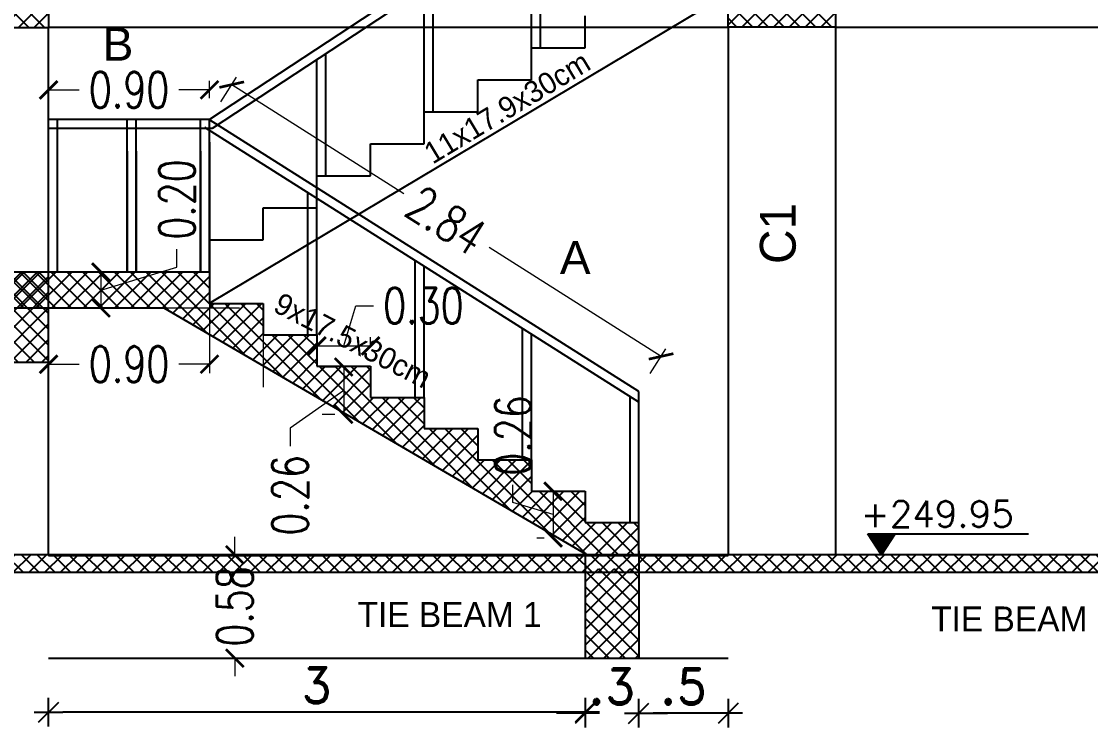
# Model space of a CAD drawing. Extents: x 166525 to 167198, y 178739 to 179747.
# Drawn here: x 166621.35 to 166627.33, y 179391.57 to 179395.52 of the extents above; entities that cross this region are included whole.
import ezdxf
from ezdxf.enums import TextEntityAlignment as Align

# ---------------------------------------------------------------- set-up
doc = ezdxf.new("R2010")
doc.units = 0
doc.header["$MEASUREMENT"] = 0
doc.linetypes.add('AUSGEZOGEN', pattern=[0])
doc.linetypes.add('VONLAYER', pattern=[0])
doc.layers.get('0').update_dxf_attribs({"linetype": 'CONTINUOUS'})
doc.layers.get('DEFPOINTS').update_dxf_attribs({"linetype": 'CONTINUOUS'})
for name, color, linetype in [('3', 4, 'CONTINUOUS'), ('6', 2, 'CONTINUOUS'), ('concret', 5, 'CONTINUOUS'), ('EBENE0', 7, 'AUSGEZOGEN'), ('HATH', 253, 'CONTINUOUS'), ('outdim', 42, 'CONTINUOUS'), ('ST', 2, 'CONTINUOUS'), ('Stairs', 231, 'CONTINUOUS'), ('TEXTM', 2, 'CONTINUOUS'), ('TEXTS', 1, 'CONTINUOUS')]:
    doc.layers.add(name, color=color, linetype=linetype)
doc.layers.add('BEAM', color=6, linetype='CONTINUOUS', lineweight=13)
doc.styles.add('DIM', font='simplex.shx', dxfattribs={"width": 0.75})
doc.styles.add('FUTURA', font='SAS_____.PFB')
doc.styles.add('ROMAND10', font='ROMAND.shx', dxfattribs={"height": 0.2})
doc.styles.add('ROMANS', font='romans.shx')
doc.dimstyles.new('1-100-layout', dxfattribs={"dimtxt": 0.2, "dimasz": 0.08, "dimexe": 0.18, "dimexo": 0.0625, "dimgap": 0.05, "dimtad": 1, "dimzin": 12, "dimdsep": 46, "dimtxsty": 'ROMAND10', "dimblk": '2', "dimcen": 0, "dimdle": 0.15, "dimse1": 1, "dimse2": 1, "dimclrd": 256, "dimclre": 9, "dimclrt": 1, "dimazin": 0, "dimtfac": 1, "dimtix": 1, "dimtofl": 0, "dimtmove": 2, "dimatfit": 0, "dimldrblk": '2', "dimfxl": 1, "dimtolj": 1, "dimtzin": 0, "dimlwd": -1, "dimlwe": -1, "dimarcsym": 0})
doc.dimstyles.new('MUTASIM', dxfattribs={"dimscale": 0.9995, "dimtxt": 0.2, "dimasz": 0.1, "dimexe": 0.05, "dimexo": 0.12, "dimgap": 0.05, "dimtad": 0, "dimzin": 0, "dimdsep": 46, "dimtxsty": 'DIM', "dimblk": 'ARCHTICK', "dimcen": 0.09, "dimclrd": 35, "dimclre": 33, "dimclrt": 256, "dimazin": 0, "dimtfac": 1, "dimtofl": 0, "dimtmove": 1, "dimatfit": 3, "dimfxl": 0.18, "dimtolj": 1, "dimtzin": 0, "dimlwd": 13, "dimlwe": 9, "dimarcsym": 0})

# ---------------------------------------------------------------- blocks, each defined once
blk = doc.blocks.new('2')
for p, q in [((0, 1), (0, -1)), ((1, 0), (-1, 0)), ((0.707, 0.707), (-0.707, -0.707))]:
    blk.add_line(p, q)
blk = doc.blocks.new('*D915')
at = {"layer": 'DEFPOINTS', "color": 0, "transparency": 16777216}
for p in [(166624.8054, 179392.0488), (166625.3054, 179392.0488), (166624.8054, 179391.6487)]:
    blk.add_point(p, dxfattribs=at)
at = {"layer": 'outdim', "transparency": 16777216}
blk.add_line((166625.2254, 179391.6487), (166624.8854, 179391.6487), dxfattribs=at)
at = {"layer": 'outdim', "transparency": 16777216, "xscale": 0.08, "yscale": 0.08, "zscale": 0.08, "rotation": 180}
blk.add_blockref('2', (166624.8054, 179391.6487), dxfattribs=at)
at = {"layer": 'outdim', "transparency": 16777216, "xscale": 0.08, "yscale": 0.08, "zscale": 0.08}
blk.add_blockref('2', (166625.3054, 179391.6487), dxfattribs=at)
at = {"layer": 'outdim', "color": 1, "transparency": 16777216, "insert": (166625.0554, 179391.7987), "char_height": 0.2, "attachment_point": 5, "style": 'ROMAND10'}
blk.add_mtext('\\A1;.5', dxfattribs=at)
blk = doc.blocks.new('*D916')
at = {"layer": 'DEFPOINTS', "color": 0, "transparency": 16777216}
for p in [(166621.5054, 179391.6551), (166624.5054, 179391.6551), (166621.5054, 179391.6068)]:
    blk.add_point(p, dxfattribs=at)
at = {"layer": 'outdim', "transparency": 16777216}
blk.add_line((166624.4254, 179391.6551), (166621.5854, 179391.6551), dxfattribs=at)
at = {"layer": 'outdim', "transparency": 16777216, "xscale": 0.08, "yscale": 0.08, "zscale": 0.08, "rotation": 180}
blk.add_blockref('2', (166621.5054, 179391.6551), dxfattribs=at)
at = {"layer": 'outdim', "transparency": 16777216, "xscale": 0.08, "yscale": 0.08, "zscale": 0.08}
blk.add_blockref('2', (166624.5054, 179391.6551), dxfattribs=at)
at = {"layer": 'outdim', "color": 1, "transparency": 16777216, "insert": (166623.0054, 179391.8051), "char_height": 0.2, "attachment_point": 5, "style": 'ROMAND10'}
blk.add_mtext('\\A1;3', dxfattribs=at)
blk = doc.blocks.new('*D917')
at = {"layer": 'DEFPOINTS', "color": 0, "transparency": 16777216}
for p in [(166624.5054, 179391.6487), (166624.5054, 179391.6192), (166624.8054, 179391.6192)]:
    blk.add_point(p, dxfattribs=at)
at = {"layer": 'outdim', "transparency": 16777216}
for p, q in [((166624.4254, 179391.6487), (166624.3454, 179391.6487)), ((166624.8854, 179391.6487), (166624.9654, 179391.6487))]:
    blk.add_line(p, q, dxfattribs=at)
at = {"layer": 'outdim', "transparency": 16777216, "xscale": 0.08, "yscale": 0.08, "zscale": 0.08}
blk.add_blockref('2', (166624.5054, 179391.6487), dxfattribs=at)
at = {"layer": 'outdim', "transparency": 16777216, "xscale": 0.08, "yscale": 0.08, "zscale": 0.08, "rotation": 180}
blk.add_blockref('2', (166624.8054, 179391.6487), dxfattribs=at)
at = {"layer": 'outdim', "color": 1, "transparency": 16777216, "insert": (166624.6554, 179391.7987), "char_height": 0.2, "attachment_point": 5, "style": 'ROMAND10'}
blk.add_mtext('\\A1;.3', dxfattribs=at)
blk = doc.blocks.new('_ARCHTICK')
at = {"color": 0, "linetype": 'ByBlock', "const_width": 0.15}
blk.add_lwpolyline([(-0.5, -0.5), (0.5, 0.5)], dxfattribs=at)
blk = doc.blocks.new('*D922')
at = {"layer": 'BEAM', "color": 35, "linetype": 'Continuous', "lineweight": 13, "transparency": 16777216}
for p, q in [((166622.2228, 179394.1422), (166622.2228, 179394.2422)), ((166621.798, 179394.0148), (166622.2228, 179394.1422)), ((166621.798, 179394.1148), (166621.798, 179393.9148))]:
    blk.add_line(p, q, dxfattribs=at)
at = {"layer": 'BEAM', "color": 33, "linetype": 'Continuous', "lineweight": 9, "transparency": 16777216}
for p, q in [((166621.8253, 179394.1148), (166621.848, 179394.1148)), ((166621.8253, 179393.9148), (166621.848, 179393.9148))]:
    blk.add_line(p, q, dxfattribs=at)
at = {"layer": 'DEFPOINTS', "color": 0, "linetype": 'Continuous', "transparency": 16777216}
for p in [(166621.7054, 179394.1148), (166621.7054, 179393.9148), (166621.798, 179393.9148)]:
    blk.add_point(p, dxfattribs=at)
at = {"layer": 'BEAM', "color": 35, "linetype": 'Continuous', "lineweight": 13, "transparency": 16777216, "xscale": 0.09995000000000001, "yscale": 0.09995000000000001, "zscale": 0.09995000000000001}
for p, rotation in [((166621.798, 179394.1148), 90), ((166621.798, 179393.9148), 270)]:
    blk.add_blockref('_ARCHTICK', p, dxfattribs=dict(at, rotation=rotation))
at = {"layer": 'BEAM', "linetype": 'Continuous', "transparency": 16777216, "insert": (166622.2228, 179394.5206), "char_height": 0.1999, "attachment_point": 5, "rotation": 90, "style": 'DIM'}
blk.add_mtext('\\A1;0.20', dxfattribs=at)
blk = doc.blocks.new('*D923')
at = {"layer": 'BEAM', "color": 33, "linetype": 'Continuous', "lineweight": 9, "transparency": 16777216}
for p, q in [((166621.5054, 179393.9949), (166621.5054, 179393.5501)), ((166622.4054, 179393.9949), (166622.4054, 179393.5501))]:
    blk.add_line(p, q, dxfattribs=at)
at = {"layer": 'BEAM', "color": 35, "linetype": 'Continuous', "lineweight": 13, "transparency": 16777216}
for p, q in [((166621.5054, 179393.6001), (166621.677, 179393.6001)), ((166622.4054, 179393.6001), (166622.2338, 179393.6001))]:
    blk.add_line(p, q, dxfattribs=at)
at = {"layer": 'DEFPOINTS', "color": 0, "linetype": 'Continuous', "transparency": 16777216}
for p in [(166621.5054, 179394.1148), (166622.4054, 179394.1148), (166622.4054, 179393.6001)]:
    blk.add_point(p, dxfattribs=at)
at = {"layer": 'BEAM', "color": 35, "linetype": 'Continuous', "lineweight": 13, "transparency": 16777216, "xscale": 0.09995000000000001, "yscale": 0.09995000000000001, "zscale": 0.09995000000000001, "rotation": 180}
blk.add_blockref('_ARCHTICK', (166621.5054, 179393.6001), dxfattribs=at)
at = {"layer": 'BEAM', "color": 35, "linetype": 'Continuous', "lineweight": 13, "transparency": 16777216, "xscale": 0.09995000000000001, "yscale": 0.09995000000000001, "zscale": 0.09995000000000001}
blk.add_blockref('_ARCHTICK', (166622.4054, 179393.6001), dxfattribs=at)
at = {"layer": 'BEAM', "linetype": 'Continuous', "transparency": 16777216, "insert": (166621.9554, 179393.6001), "char_height": 0.1999, "attachment_point": 5, "style": 'DIM'}
blk.add_mtext('\\A1;0.90', dxfattribs=at)
blk = doc.blocks.new('*D924')
at = {"layer": 'BEAM', "color": 35, "linetype": 'Continuous', "lineweight": 13, "transparency": 16777216}
for p, q in [((166624.1016, 179392.8267), (166624.1016, 179392.9266)), ((166624.3264, 179392.8898), (166624.3264, 179392.6286)), ((166624.3264, 179392.7592), (166624.1016, 179392.8267))]:
    blk.add_line(p, q, dxfattribs=at)
at = {"layer": 'BEAM', "color": 33, "linetype": 'Continuous', "lineweight": 9, "transparency": 16777216}
for p, q in [((166624.2354, 179392.8898), (166624.2765, 179392.8898)), ((166624.2354, 179392.6286), (166624.2765, 179392.6286))]:
    blk.add_line(p, q, dxfattribs=at)
at = {"layer": 'DEFPOINTS', "color": 0, "linetype": 'Continuous', "transparency": 16777216}
for p in [(166624.3554, 179392.8898), (166624.3264, 179392.6286), (166624.3554, 179392.6286)]:
    blk.add_point(p, dxfattribs=at)
at = {"layer": 'BEAM', "color": 35, "linetype": 'Continuous', "lineweight": 13, "transparency": 16777216, "xscale": 0.09995000000000001, "yscale": 0.09995000000000001, "zscale": 0.09995000000000001}
for p, rotation in [((166624.3264, 179392.8898), 90), ((166624.3264, 179392.6286), 270)]:
    blk.add_blockref('_ARCHTICK', p, dxfattribs=dict(at, rotation=rotation))
at = {"layer": 'BEAM', "linetype": 'Continuous', "transparency": 16777216, "insert": (166624.1016, 179393.2015), "char_height": 0.1999, "attachment_point": 5, "rotation": 90, "style": 'DIM'}
blk.add_mtext('\\A1;0.26', dxfattribs=at)
blk = doc.blocks.new('*D927')
at = {"layer": 'BEAM', "color": 35, "linetype": 'Continuous', "lineweight": 13, "transparency": 16777216}
for p, q in [((166622.5466, 179392.5348), (166622.5466, 179392.6348)), ((166622.5466, 179391.9568), (166622.5466, 179391.8569))]:
    blk.add_line(p, q, dxfattribs=at)
at = {"layer": 'BEAM', "color": 33, "linetype": 'Continuous', "lineweight": 9, "transparency": 16777216}
for p, q in [((166622.5622, 179392.5348), (166622.4966, 179392.5348)), ((166622.5622, 179391.9568), (166622.4966, 179391.9568))]:
    blk.add_line(p, q, dxfattribs=at)
at = {"layer": 'DEFPOINTS', "color": 0, "linetype": 'Continuous', "transparency": 16777216}
for p in [(166622.6821, 179392.5348), (166622.5466, 179391.9568), (166622.6821, 179391.9568)]:
    blk.add_point(p, dxfattribs=at)
at = {"layer": 'BEAM', "color": 35, "linetype": 'Continuous', "lineweight": 13, "transparency": 16777216, "xscale": 0.09995000000000001, "yscale": 0.09995000000000001, "zscale": 0.09995000000000001}
for p, rotation in [((166622.5466, 179392.5348), 270), ((166622.5466, 179391.9568), 90)]:
    blk.add_blockref('_ARCHTICK', p, dxfattribs=dict(at, rotation=rotation))
at = {"layer": 'BEAM', "linetype": 'Continuous', "transparency": 16777216, "insert": (166622.5466, 179392.2458), "char_height": 0.1999, "attachment_point": 5, "rotation": 90, "style": 'DIM'}
blk.add_mtext('\\A1;0.58', dxfattribs=at)
blk = doc.blocks.new('*D939')
at = {"layer": 'BEAM', "color": 35, "linetype": 'Continuous', "lineweight": 13, "transparency": 16777216}
for p, q in [((166623.1554, 179393.702), (166623.2229, 179393.9269)), ((166623.2229, 179393.9269), (166623.3228, 179393.9269)), ((166623.0054, 179393.702), (166623.3054, 179393.702))]:
    blk.add_line(p, q, dxfattribs=at)
at = {"layer": 'BEAM', "color": 33, "linetype": 'Continuous', "lineweight": 9, "transparency": 16777216}
for p, q in [((166623.0054, 179393.7048), (166623.0054, 179393.752)), ((166623.3054, 179393.7048), (166623.3054, 179393.752))]:
    blk.add_line(p, q, dxfattribs=at)
at = {"layer": 'DEFPOINTS', "color": 0, "linetype": 'Continuous', "transparency": 16777216}
for p in [(166623.3054, 179393.702), (166623.0054, 179393.5848), (166623.3054, 179393.5848)]:
    blk.add_point(p, dxfattribs=at)
at = {"layer": 'BEAM', "color": 35, "linetype": 'Continuous', "lineweight": 13, "transparency": 16777216, "xscale": 0.09995000000000001, "yscale": 0.09995000000000001, "zscale": 0.09995000000000001, "rotation": 180}
blk.add_blockref('_ARCHTICK', (166623.0054, 179393.702), dxfattribs=at)
at = {"layer": 'BEAM', "color": 35, "linetype": 'Continuous', "lineweight": 13, "transparency": 16777216, "xscale": 0.09995000000000001, "yscale": 0.09995000000000001, "zscale": 0.09995000000000001}
blk.add_blockref('_ARCHTICK', (166623.3054, 179393.702), dxfattribs=at)
at = {"layer": 'BEAM', "linetype": 'Continuous', "transparency": 16777216, "insert": (166623.6012, 179393.9269), "char_height": 0.1999, "attachment_point": 5, "style": 'DIM'}
blk.add_mtext('\\A1;0.30', dxfattribs=at)
blk = doc.blocks.new('*D940')
at = {"layer": 'BEAM', "color": 33, "linetype": 'Continuous', "lineweight": 9, "transparency": 16777216}
for p, q in [((166623.0354, 179393.5848), (166623.1054, 179393.5848)), ((166623.0354, 179393.3199), (166623.1054, 179393.3199))]:
    blk.add_line(p, q, dxfattribs=at)
at = {"layer": 'BEAM', "color": 35, "linetype": 'Continuous', "lineweight": 13, "transparency": 16777216}
for p, q in [((166623.1554, 179393.5848), (166623.1554, 179393.3199)), ((166623.1554, 179393.4523), (166622.856, 179393.242)), ((166622.856, 179393.242), (166622.856, 179393.1421))]:
    blk.add_line(p, q, dxfattribs=at)
at = {"layer": 'DEFPOINTS', "color": 0, "linetype": 'Continuous', "transparency": 16777216}
for p in [(166623.1554, 179393.5848), (166623.1554, 179393.3199), (166623.1554, 179393.3199)]:
    blk.add_point(p, dxfattribs=at)
at = {"layer": 'BEAM', "color": 35, "linetype": 'Continuous', "lineweight": 13, "transparency": 16777216, "xscale": 0.09995000000000001, "yscale": 0.09995000000000001, "zscale": 0.09995000000000001}
for p, rotation in [((166623.1554, 179393.5848), 90), ((166623.1554, 179393.3199), 270)]:
    blk.add_blockref('_ARCHTICK', p, dxfattribs=dict(at, rotation=rotation))
at = {"layer": 'BEAM', "linetype": 'Continuous', "transparency": 16777216, "insert": (166622.856, 179392.8672), "char_height": 0.1999, "attachment_point": 5, "rotation": 90, "style": 'DIM'}
blk.add_mtext('\\A1;0.26', dxfattribs=at)
blk = doc.blocks.new('*D959')
at = {"layer": 'BEAM', "color": 33, "linetype": 'Continuous', "lineweight": 9, "transparency": 16777216}
for p, q in [((166622.4689, 179395.0672), (166622.5561, 179395.205)), ((166624.8695, 179393.548), (166624.9567, 179393.6858))]:
    blk.add_line(p, q, dxfattribs=at)
at = {"layer": 'BEAM', "color": 35, "linetype": 'Continuous', "lineweight": 13, "transparency": 16777216}
for p, q in [((166622.5293, 179395.1627), (166623.4914, 179394.554)), ((166624.93, 179393.6436), (166623.968, 179394.2524))]:
    blk.add_line(p, q, dxfattribs=at)
at = {"layer": 'DEFPOINTS', "color": 0, "linetype": 'Continuous', "transparency": 16777216}
for p in [(166622.4047, 179394.9658), (166624.93, 179393.6436), (166624.8054, 179393.4467)]:
    blk.add_point(p, dxfattribs=at)
at = {"layer": 'BEAM', "color": 35, "linetype": 'Continuous', "lineweight": 13, "transparency": 16777216, "xscale": 0.09995000000000001, "yscale": 0.09995000000000001, "zscale": 0.09995000000000001}
for p, rotation in [((166622.5293, 179395.1627), 147.6745334749109), ((166624.93, 179393.6436), 327.6745334749109)]:
    blk.add_blockref('_ARCHTICK', p, dxfattribs=dict(at, rotation=rotation))
at = {"layer": 'BEAM', "linetype": 'Continuous', "transparency": 16777216, "insert": (166623.7297, 179394.4032), "char_height": 0.1999, "attachment_point": 5, "rotation": 327.67453, "style": 'DIM'}
blk.add_mtext('\\A1;2.84', dxfattribs=at)
blk = doc.blocks.new('*D960')
at = {"layer": 'BEAM', "color": 33, "linetype": 'Continuous', "lineweight": 9, "transparency": 16777216}
for p, q in [((166621.5054, 179395.0869), (166621.5054, 179395.1837)), ((166622.4047, 179395.0869), (166622.4047, 179395.1837))]:
    blk.add_line(p, q, dxfattribs=at)
at = {"layer": 'BEAM', "color": 35, "linetype": 'Continuous', "lineweight": 13, "transparency": 16777216}
for p, q in [((166621.5054, 179395.1337), (166621.6766, 179395.1337)), ((166622.4047, 179395.1337), (166622.2335, 179395.1337))]:
    blk.add_line(p, q, dxfattribs=at)
at = {"layer": 'DEFPOINTS', "color": 0, "linetype": 'Continuous', "transparency": 16777216}
for p in [(166621.5054, 179395.1337), (166621.5054, 179394.967), (166622.4047, 179394.967)]:
    blk.add_point(p, dxfattribs=at)
at = {"layer": 'BEAM', "color": 35, "linetype": 'Continuous', "lineweight": 13, "transparency": 16777216, "xscale": 0.09995000000000001, "yscale": 0.09995000000000001, "zscale": 0.09995000000000001}
for p, rotation in [((166621.5054, 179395.1337), 180.0000000018541), ((166622.4047, 179395.1337), 1.854116860044996e-09)]:
    blk.add_blockref('_ARCHTICK', p, dxfattribs=dict(at, rotation=rotation))
at = {"layer": 'BEAM', "linetype": 'Continuous', "transparency": 16777216, "insert": (166621.9551, 179395.1337), "char_height": 0.1999, "attachment_point": 5, "rotation": 0, "style": 'DIM'}
blk.add_mtext('\\A1;0.90', dxfattribs=at)

msp = doc.modelspace()

# ---------------------------------------------------------------- hatches: boundary and pattern name
at = {"layer": 'HATH'}
h = msp.add_hatch(dxfattribs=at)
h.set_pattern_fill('ANSI37', color=256, scale=0.5, style=0)
h.set_pattern_definition([(45, (160971.31709, 180482.15796), (-0.0441941738, 0.0441941738), []), (135, (160971.31709, 180482.15796), (-0.0441941738, -0.0441941738), [])])
h.paths.add_polyline_path([(166620.90539, 179396.08112), (166621.50539, 179396.08112), (166621.50539, 179395.48112), (166620.90539, 179395.48112)])
h = msp.add_hatch(dxfattribs=at)
h.set_pattern_fill('ANSI37', color=256, scale=0.5, style=0)
h.set_pattern_definition([(45, (160975.71709, 180482.16165), (-0.0441941738, 0.0441941738), []), (135, (160975.71709, 180482.16165), (-0.0441941738, -0.0441941738), [])])
h.paths.add_polyline_path([(166625.30539, 179396.08481), (166625.90539, 179396.08481), (166625.90539, 179395.48481), (166625.30539, 179395.48481)])
h = msp.add_hatch(dxfattribs=at)
h.set_pattern_fill('ANSI37', color=256, scale=0.5, style=0)
h.set_pattern_definition([(45, (14485.830024, -1659.351954), (-0.044194173824, 0.044194173824), []), (135, (14485.830024, -1659.351954), (-0.044194173824, -0.044194173824), [])])
h.paths.add_polyline_path([(166624.20539, 179392.88981), (166624.20539, 179393.06481), (166623.90539, 179393.06481), (166623.90539, 179393.23981), (166623.60539, 179393.23981), (166623.60539, 179393.41481), (166623.30539, 179393.41481), (166623.30539, 179393.58981), (166623.00539, 179393.58981), (166623.00539, 179393.76481), (166622.70539, 179393.76481), (166622.70539, 179393.93981), (166622.40539, 179393.93981), (166622.40539, 179394.11481), (166621.70539, 179394.11481), (166621.50539, 179394.11481), (166621.50539, 179393.91481), (166622.15055, 179393.91481), (166624.51626, 179392.53481), (166624.80539, 179392.53481), (166624.80539, 179392.71481), (166624.50539, 179392.71481), (166624.50539, 179392.88981)])
h.paths.add_polyline_path([(166621.50539, 179393.91481), (166621.50539, 179394.11481), (166620.90539, 179394.11481), (166620.90539, 179393.91481)])
h = msp.add_hatch(dxfattribs=at)
h.set_pattern_fill('ANSI37', color=256, scale=0.5, style=0)
h.set_pattern_definition([(45, (161661.79908, 180142.06237), (-0.0441941738, 0.0441941738), []), (135, (161661.79908, 180142.06237), (-0.0441941738, -0.0441941738), [])])
h.paths.add_polyline_path([(166621.50539, 179394.10981), (166620.90539, 179394.10981), (166620.90539, 179393.60981), (166621.50539, 179393.60981)])
h = msp.add_hatch(dxfattribs=at)
h.set_pattern_fill('ANSI37', color=256, scale=0.5, style=0)
h.set_pattern_definition([(45, (14869.10466, 20391.85904), (-0.044194173824, 0.044194173824), []), (135, (14869.10466, 20391.85904), (-0.044194173824, -0.044194173824), [])])
h.paths.add_polyline_path([(166630.30539, 179392.53481), (166620.90539, 179392.53481), (166620.90539, 179392.43481), (166630.30539, 179392.43481)])
at = {"layer": 'HATH', "linetype": 'Continuous'}
h = msp.add_hatch(dxfattribs=at)
h.set_pattern_fill('ANSI37', color=256, scale=0.5, style=0)
h.set_pattern_definition([(45, (0.87819, 0.61671), (-0.044194173824, 0.044194173824), []), (135, (0.87819, 0.61671), (-0.044194173824, -0.044194173824), [])])
h.paths.add_polyline_path([(166624.50539, 179391.95681), (166624.80539, 179391.95681), (166624.80539, 179392.45681), (166624.50539, 179392.45681)])
at = {"layer": 'TEXTS'}
h = msp.add_hatch(dxfattribs=at)
h.set_pattern_fill('ANSI31', color=0, scale=0.0147)
h.set_pattern_definition([(45, (92261.9335303, 101407.5045975), (-0.00129930871043, 0.00129930871043), [])])
h.paths.add_polyline_path([(166626.23852, 179392.65144), (166626.08651, 179392.65241), (166626.16186, 179392.53481)])

# ---------------------------------------------------------------- linework, layer by layer
at = {"color": 2, "linetype": 'Continuous'}
for p, q in [((166624.50539, 179392.54528), (166624.50539, 179391.95681)), ((166624.80539, 179392.55681), (166624.80539, 179391.95681))]:
    msp.add_line(p, q, dxfattribs=at)
at = {"layer": 'BEAM', "color": 2, "linetype": 'Continuous'}
for p, q in [((166622.15055, 179393.91481), (166622.57286, 179393.91481)), ((166622.40539, 179393.94114), (166622.40539, 179393.62589)), ((166622.70539, 179393.76481), (166622.70539, 179393.4711))]:
    msp.add_line(p, q, dxfattribs=at)
msp.add_lwpolyline([(166621.50539, 179392.5293), (166625.30539, 179392.5293), (166625.30539, 179395.48481), (166621.50539, 179395.48481)], close=True, dxfattribs=at)
at = {"layer": 'concret'}
msp.add_line((166621.50539, 179393.60981), (166620.90539, 179393.60981), dxfattribs=at)
for points in [[(166620.90539, 179396.08112), (166621.50539, 179396.08112), (166621.50539, 179395.48112), (166620.90539, 179395.48112)], [(166625.30539, 179396.08481), (166625.90539, 179396.08481), (166625.90539, 179395.48481), (166625.30539, 179395.48481)]]:
    msp.add_lwpolyline(points, close=True, dxfattribs=at)
at = {"layer": 'EBENE0', "color": 3, "linetype": 'AUSGEZOGEN'}
for p, q in [((166621.50539, 179394.28481), (166621.50539, 179395.48481)), ((166621.50539, 179395.48481), (166625.30539, 179395.48481)), ((166621.50539, 179392.53481), (166621.50539, 179395.48481)), ((166621.50539, 179395.48481), (166625.30539, 179395.48481)), ((166625.30539, 179395.48481), (166625.30539, 179392.53481)), ((166625.30539, 179395.48481), (166625.30539, 179392.53481)), ((166625.90539, 179395.48481), (166625.90539, 179392.53481)), ((166625.90539, 179395.48481), (166629.70539, 179395.48481)), ((166625.90539, 179395.48481), (166625.90539, 179392.53481)), ((166625.90539, 179395.48481), (166629.70539, 179395.48481)), ((166621.50539, 179391.95681), (166625.30539, 179391.95681))]:
    msp.add_line(p, q, dxfattribs=at)
at = {"layer": 'EBENE0', "color": 1, "linetype": 'AUSGEZOGEN'}
for p, q in [((166630.30539, 179392.53481), (166620.90539, 179392.53481)), ((166630.30539, 179392.43481), (166620.90539, 179392.43481))]:
    msp.add_line(p, q, dxfattribs=at)
at = {"layer": 'ST'}
for p, q in [((166621.70539, 179394.11481), (166620.90539, 179394.11481)), ((166620.90539, 179393.91481), (166622.15055, 179393.91481))]:
    msp.add_line(p, q, dxfattribs=at)
at = {"layer": 'Stairs'}
for p, q in [((166624.58511, 179396.40205), (166622.40474, 179394.967)), ((166624.63269, 179396.3735), (166622.41972, 179394.917)), ((166624.25539, 179395.36881), (166624.25539, 179396.12517)), ((166624.20539, 179395.36881), (166624.20539, 179396.09226)), ((166623.60539, 179395.01081), (166623.60539, 179395.69736)), ((166623.65539, 179395.01081), (166623.65539, 179395.73027)), ((166623.05539, 179394.65281), (166623.05539, 179395.33537)), ((166623.00539, 179394.65281), (166623.00539, 179395.30246)), ((166622.40474, 179394.967), (166621.50539, 179394.967)), ((166621.50539, 179394.11581), (166621.50539, 179394.96581)), ((166622.41972, 179394.917), (166621.50539, 179394.917)), ((166621.55539, 179394.11581), (166621.55539, 179394.96581)), ((166621.94507, 179394.16581), (166621.94507, 179394.96581)), ((166621.94507, 179394.11581), (166621.94507, 179394.96581)), ((166621.99507, 179394.11581), (166621.99507, 179394.96581)), ((166621.99507, 179394.11581), (166621.99507, 179394.96581)), ((166622.35474, 179394.16581), (166622.35474, 179394.96581)), ((166622.35474, 179394.11581), (166622.35474, 179394.96581)), ((166624.80539, 179393.38752), (166622.378, 179394.92356)), ((166622.40474, 179394.11581), (166622.40474, 179394.96581)), ((166622.40474, 179394.11581), (166622.40474, 179394.96581)), ((166624.80539, 179393.44669), (166622.40474, 179394.96581)), ((166622.40474, 179394.84081), (166622.40474, 179394.11581)), ((166621.94507, 179394.79081), (166621.94507, 179394.11581)), ((166621.99507, 179394.79081), (166621.99507, 179394.11581)), ((166622.35474, 179394.79081), (166622.35474, 179394.11581)), ((166622.95539, 179393.76481), (166622.95539, 179394.55819)), ((166623.00539, 179393.76481), (166623.00539, 179394.52655)), ((166623.55539, 179393.41481), (166623.55539, 179394.17852)), ((166623.60539, 179393.41481), (166623.60539, 179394.14688)), ((166624.15539, 179393.06481), (166624.15539, 179393.79884)), ((166624.20539, 179393.06481), (166624.20539, 179393.7672)), ((166624.80539, 179392.79488), (166624.80539, 179393.44669)), ((166624.75539, 179393.41508), (166624.75539, 179392.71481)), ((166624.80539, 179392.53481), (166624.80539, 179393.38488)), ((166624.50539, 179392.58481), (166624.50539, 179392.58481))]:
    msp.add_line(p, q, dxfattribs=at)
at = {"layer": 'TEXTS'}
for p, q in [((166622.40539, 179393.94114), (166625.66294, 179395.88481)), ((166624.50539, 179395.36881), (166624.50539, 179395.54781)), ((166624.20539, 179395.18981), (166624.20539, 179395.36881)), ((166624.20539, 179395.36881), (166624.50539, 179395.36881)), ((166623.90539, 179395.01081), (166623.90539, 179395.18981)), ((166623.90539, 179395.18981), (166624.20539, 179395.18981)), ((166623.60539, 179394.83181), (166623.60539, 179395.01081)), ((166623.60539, 179395.01081), (166623.90539, 179395.01081)), ((166623.30539, 179394.65281), (166623.30539, 179394.83181)), ((166623.30539, 179394.83181), (166623.60539, 179394.83181)), ((166623.00539, 179394.47381), (166623.00539, 179394.65281)), ((166623.00539, 179394.65281), (166623.30539, 179394.65281)), ((166622.70539, 179394.29481), (166622.70539, 179394.47381)), ((166622.70539, 179394.47381), (166623.00539, 179394.47381)), ((166622.40539, 179394.29481), (166622.70539, 179394.29481)), ((166622.40539, 179394.11481), (166621.70539, 179394.11481)), ((166622.40539, 179394.11481), (166622.40539, 179393.93981)), ((166622.15055, 179393.91481), (166624.51626, 179392.53481)), ((166622.40539, 179393.93981), (166622.70539, 179393.93981)), ((166622.70539, 179393.93981), (166622.70539, 179393.76481)), ((166622.70539, 179393.76481), (166623.00539, 179393.76481)), ((166623.00539, 179393.76481), (166623.00539, 179393.58981)), ((166623.00539, 179393.58981), (166623.30539, 179393.58981)), ((166623.30539, 179393.58981), (166623.30539, 179393.41481)), ((166623.30539, 179393.41481), (166623.60539, 179393.41481)), ((166623.60539, 179393.41481), (166623.60539, 179393.23981)), ((166623.60539, 179393.23981), (166623.90539, 179393.23981)), ((166623.90539, 179393.23981), (166623.90539, 179393.06481)), ((166623.90539, 179393.06481), (166624.20539, 179393.06481)), ((166624.20539, 179393.06481), (166624.20539, 179392.88981)), ((166624.20539, 179392.88981), (166624.50539, 179392.88981)), ((166624.50539, 179392.88981), (166624.50539, 179392.71481)), ((166624.50539, 179392.71481), (166624.80539, 179392.71481)), ((166624.40539, 179392.53481), (166624.70539, 179392.53481))]:
    msp.add_line(p, q, dxfattribs=at)
at = {"layer": 'TEXTS', "color": 0}
for p, q in [((166626.16186, 179392.53481), (166626.08651, 179392.65241)), ((166626.08651, 179392.65241), (166626.98477, 179392.65241)), ((166626.16186, 179392.53481), (166626.23852, 179392.65144))]:
    msp.add_line(p, q, dxfattribs=at)

# ---------------------------------------------------------------- texts
at = {"layer": '3', "color": 7, "linetype": 'Continuous', "style": 'ROMANS'}
msp.add_text('+249.95', height=0.147, dxfattribs=at).set_placement((166626.04518, 179392.68911))
at = {"layer": '6', "color": 4, "style": 'FUTURA'}
for s, p in [('B', (166621.89317, 179395.29674)), ('A', (166624.45009, 179394.1035))]:
    msp.add_text(s, height=0.18507, dxfattribs=at).set_placement(p, align=Align.CENTER)
at = {"layer": 'Stairs', "linetype": 'VONLAYER', "insert": (166625.68557, 179394.50191), "char_height": 0.2, "attachment_point": 9, "rotation": 90}
msp.add_mtext('C1', dxfattribs=at)
at = {"layer": 'Stairs', "linetype": 'VONLAYER', "char_height": 0.14, "attachment_point": 9}
for insert in [(166624.26272, 179392.13065), (166627.47023, 179392.10593)]:
    msp.add_mtext('TIE BEAM 1', dxfattribs=dict(at, insert=insert))
at = {"layer": 'TEXTM', "color": 4}
for s, rotation, p in [('11x17.9x30cm', 31.062923, (166623.65266, 179394.71516)), ('9x17.5x30cm', 332.726694, (166622.75375, 179393.89873))]:
    msp.add_text(s, height=0.12, rotation=rotation, dxfattribs=at).set_placement(p)

# ---------------------------------------------------------------- dimensions: what is measured, and where the dimension line sits
at = {"layer": 'BEAM', "color": 2, "linetype": 'Continuous'}
for p1, p2, distance, picture, middle in [((166622.40474, 179394.967), (166621.50539, 179394.967), -0.16668, '*D960', (166621.95506, 179395.13368)), ((166622.40474, 179394.96581), (166624.80539, 179393.44669), 0.23302, '*D959', (166623.72967, 179394.40316))]:
    dim = msp.add_aligned_dim(p1=p1, p2=p2, distance=distance, dimstyle='MUTASIM', dxfattribs=at)
    dim.commit()
    dim.dimension.update_dxf_attribs({"geometry": picture, "text_midpoint": middle})
for base, p1, p2, picture, middle in [((166621.79799, 179393.91481), (166621.70539, 179394.11481), (166621.70539, 179393.91481), '*D922', (166622.22278, 179394.29217)), ((166624.32644, 179392.62858), (166624.35539, 179392.88981), (166624.35539, 179392.62858), '*D924', (166624.10155, 179392.97659)), ((166622.5466, 179391.95681), (166622.68213, 179392.53481), (166622.68213, 179391.95681), '*D927', (166622.5466, 179392.24581))]:
    dim = msp.add_linear_dim(base=base, p1=p1, p2=p2, angle=90, dimstyle='MUTASIM', dxfattribs=at)
    dim.commit()
    dim.dimension.update_dxf_attribs({"geometry": picture, "text_midpoint": middle})
for base, p1, p2, picture, middle in [((166622.40539, 179393.60007), (166621.50539, 179394.11481), (166622.40539, 179394.11481), '*D923', (166621.95539, 179393.60007)), ((166623.30539, 179393.70198), (166623.00539, 179393.58481), (166623.30539, 179393.58481), '*D939', (166623.37278, 179393.92686))]:
    dim = msp.add_linear_dim(base=base, p1=p1, p2=p2, dimstyle='MUTASIM', dxfattribs=at)
    dim.commit()
    dim.dimension.update_dxf_attribs({"geometry": picture, "text_midpoint": middle})
dim = msp.add_linear_dim(base=(166623.15539, 179393.31988), p1=(166623.15539, 179393.58481), p2=(166623.15539, 179393.31988), angle=90, dimstyle='MUTASIM', dxfattribs=at)
dim.commit()
dim.dimension.update_dxf_attribs({"geometry": '*D940', "text_midpoint": (166622.85599, 179393.0921), "dimtype": 160})
at = {"layer": 'outdim'}
for base, p1, p2, picture, middle in [((166624.80539, 179391.64869), (166625.30539, 179392.04878), (166624.80539, 179392.04878), '*D915', (166625.05539, 179391.79869)), ((166621.50539, 179391.65512), (166624.50539, 179391.65512), (166621.50539, 179391.60681), '*D916', (166623.00539, 179391.80512)), ((166624.50539, 179391.64869), (166624.80539, 179391.61922), (166624.50539, 179391.61922), '*D917', (166624.65539, 179391.79869))]:
    dim = msp.add_linear_dim(base=base, p1=p1, p2=p2, dimstyle='1-100-layout', override={"dimfxl": 0}, dxfattribs=at)
    dim.commit()
    dim.dimension.update_dxf_attribs({"geometry": picture, "text_midpoint": middle})

doc.saveas('drawing.dxf')
